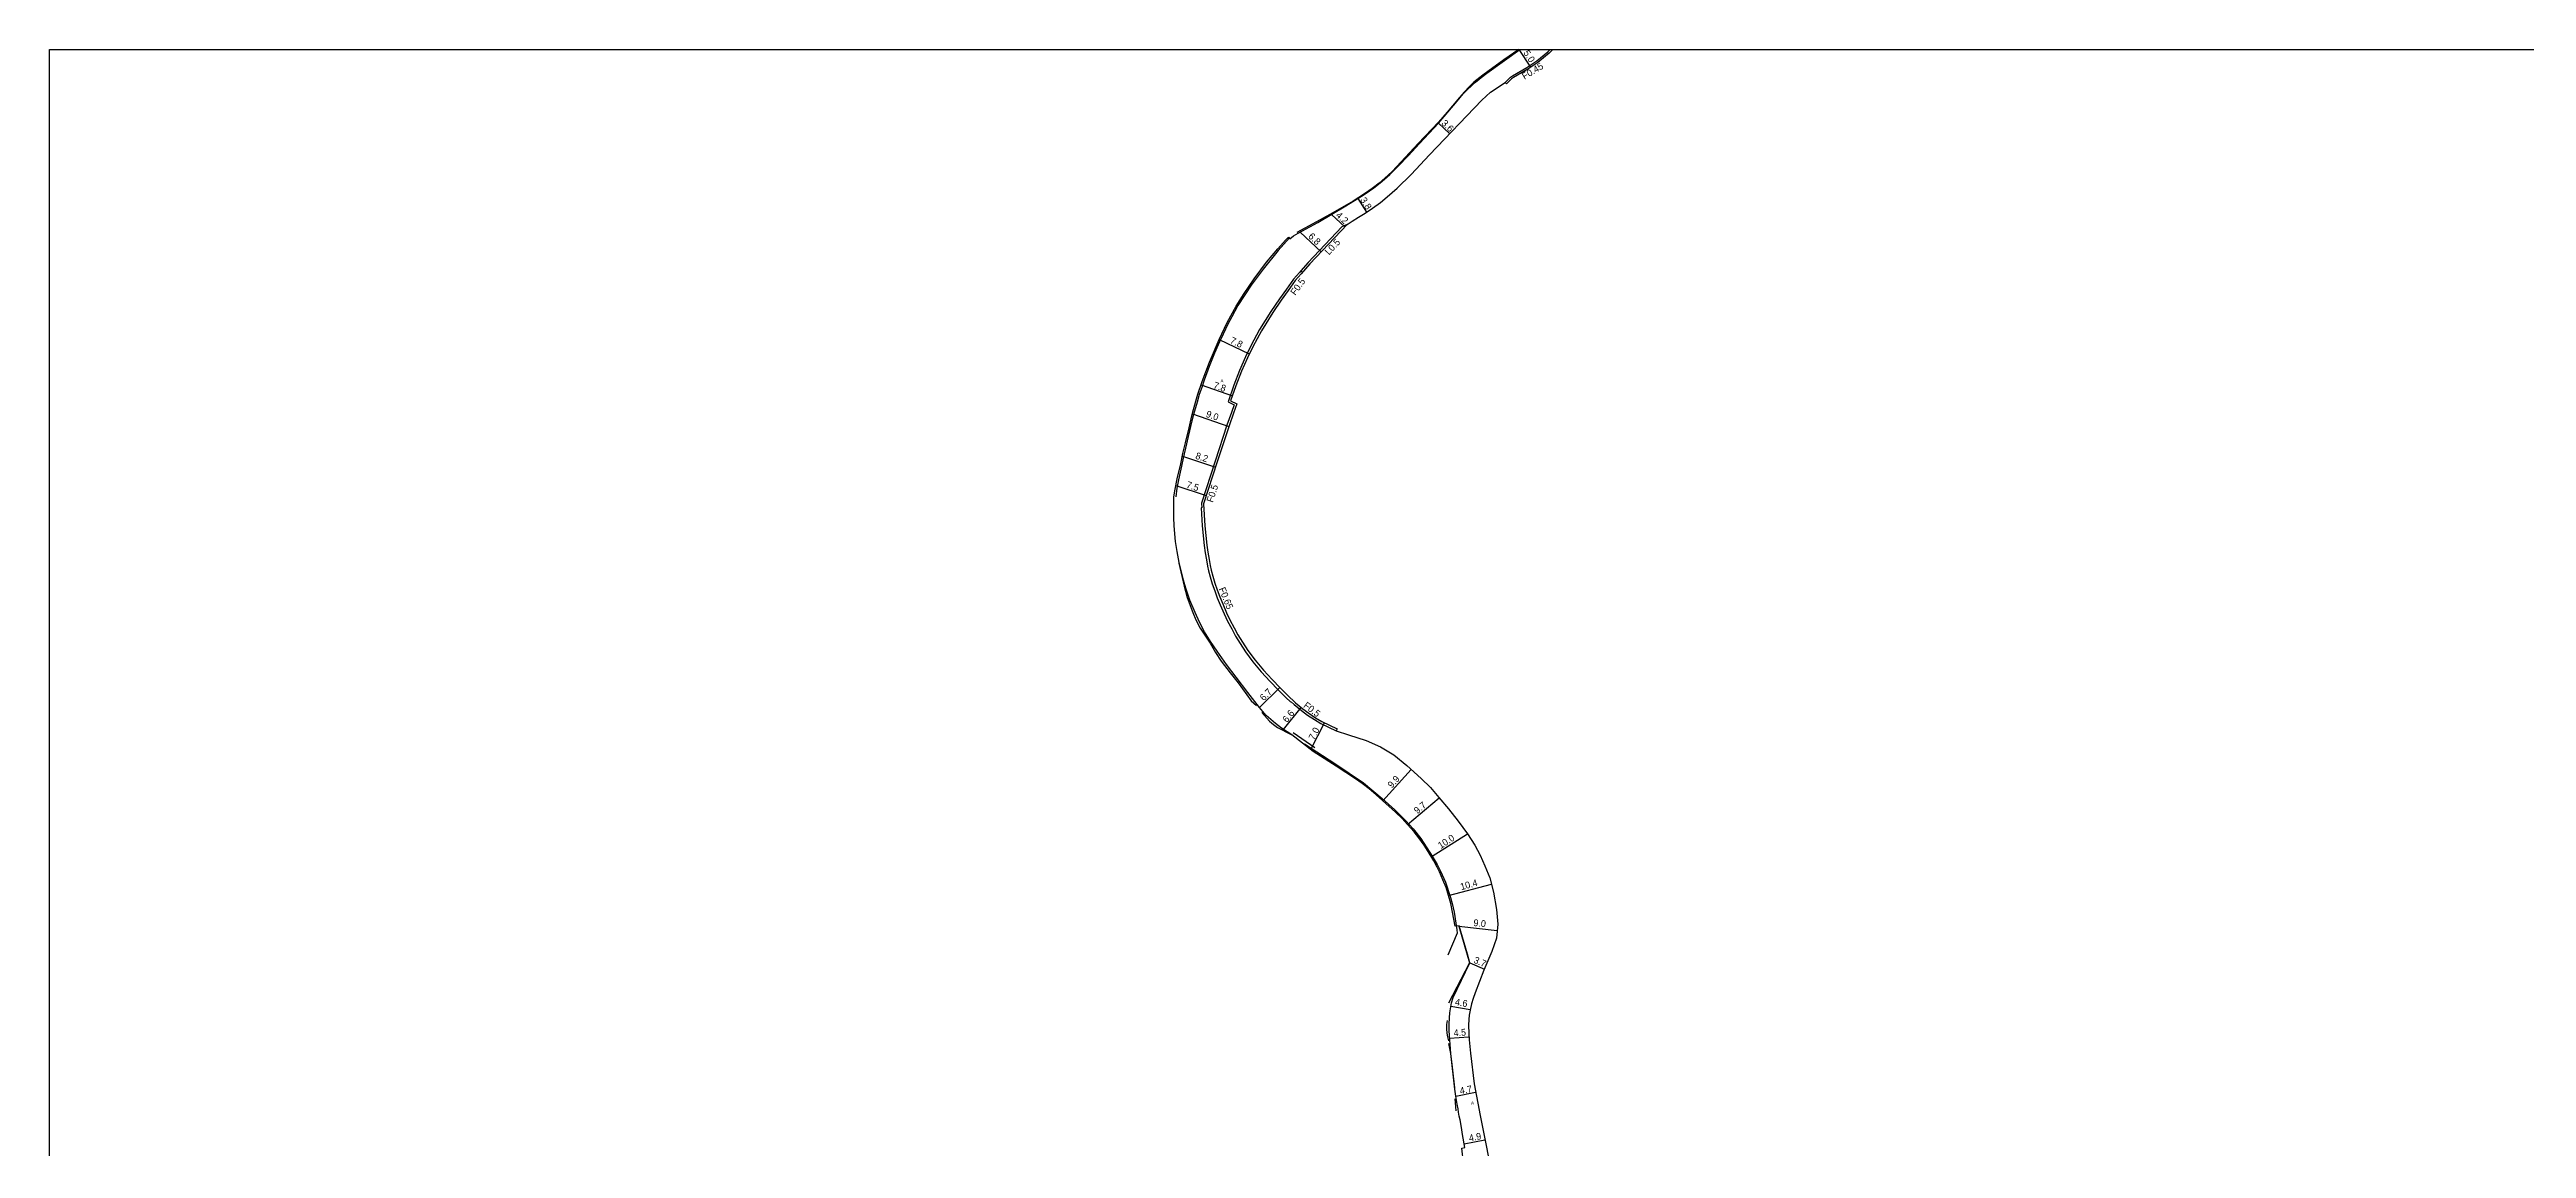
# Model space of a CAD drawing. Header units: metres. Extents: x -24000 to -21600, y -108000 to -105000.
# Drawn here: x -24000 to -23420, y -105257 to -105000 of the extents above; entities that cross this region are included whole.
import ezdxf

# ---------------------------------------------------------------- set-up
doc = ezdxf.new("R2010")
doc.units = ezdxf.units.M
doc.header["$LTSCALE"] = 2.5
for name, color, linetype in [('側溝・桝', 7, 'Continuous'), ('図郭', 7, 'Continuous'), ('幅員', 7, 'Continuous'), ('歩道・分離帯・安全施設', 7, 'Continuous'), ('舗装', 7, 'Continuous'), ('道路', 7, 'Continuous')]:
    doc.layers.add(name, color=color, linetype=linetype)
doc.styles.get("Standard").update_dxf_attribs({"font": ''})
doc.styles.add('YOKO_DECO', font='')
doc.styles.get('Standard').set_extended_font_data('@MS PGothic')
doc.styles.get('YOKO_DECO').set_extended_font_data('MS PGothic')

msp = doc.modelspace()

# ---------------------------------------------------------------- linework, layer by layer
at = {"layer": '側溝・桝'}
for points in [[(-23659.26, -105007.74), (-23658.03, -105006.49), (-23657.55, -105006.18), (-23654.19, -105004.19), (-23651.84, -105002.66), (-23649.25, -105000.53), (-23648.74, -105000)], [(-23696.25, -105040.94), (-23697.49, -105041.54), (-23705.33, -105049.85), (-23707.09, -105051.86)], [(-23706.72, -105052.18), (-23707.09, -105051.86), (-23707.39, -105052.19), (-23708.77, -105053.8), (-23710.46, -105056.15), (-23712.08, -105058.41), (-23714.08, -105061.32), (-23716.73, -105065.59), (-23718.8, -105069.38), (-23720.05, -105071.99), (-23721.43, -105075.17), (-23722.78, -105078.6), (-23724.13, -105082.53), (-23722.68, -105083.22), (-23723.34, -105084.99), (-23724.37, -105087.99), (-23727.13, -105096.43), (-23730.34, -105106.22), (-23730.28, -105107.33), (-23730.4, -105107.34), (-23730.19, -105111.58), (-23729.71, -105116.13), (-23729.49, -105117.83), (-23729.2, -105119.53), (-23728.95, -105120.95), (-23728.69, -105122.09), (-23728.33, -105123.48), (-23727.83, -105125.15), (-23727.25, -105126.76), (-23726.64, -105128.37), (-23725.95, -105130.03), (-23725.03, -105132.15), (-23724.25, -105133.86), (-23723.27, -105135.69), (-23722.36, -105137.36), (-23721.3, -105139.11), (-23720, -105141.07), (-23718.29, -105143.39), (-23716.34, -105145.77), (-23714.27, -105147.99), (-23712.37, -105149.95), (-23710.65, -105151.68), (-23709.41, -105152.83), (-23709.32, -105152.75), (-23708.64, -105153.38), (-23706.94, -105154.77), (-23705.5, -105155.85), (-23703.89, -105156.92), (-23702.39, -105157.8), (-23700.61, -105158.72), (-23698.81, -105159.52)]]:
    msp.add_lwpolyline(points, dxfattribs=at)
at = {"layer": '図郭'}
msp.add_lwpolyline([(-24000, -105000), (-23200, -105000), (-23200, -105600), (-24000, -105600)], close=True, dxfattribs=at)
at = {"layer": '幅員'}
for points in [[(-23656.07, -105000), (-23653.35, -105004.17)], [(-23674.88, -105017.23), (-23672.24, -105019.75)], [(-23699.88, -105038.62), (-23696.8, -105041.53)], [(-23693.72, -105034.88), (-23691.71, -105038.12)], [(-23707.28, -105042.74), (-23702.34, -105047.4)], [(-23726.21, -105067.88), (-23719.16, -105071.26)], [(-23730.45, -105078.55), (-23723.11, -105081.07)], [(-23732.45, -105085.34), (-23723.92, -105088.26)], [(-23734.81, -105095.22), (-23727.03, -105097.77)], [(-23736.32, -105102.09), (-23729.21, -105104.42)], [(-23716.76, -105154.1), (-23712.04, -105149.38)], [(-23711.15, -105159.21), (-23706.97, -105154.08)], [(-23704.75, -105163.92), (-23701.52, -105157.68)], [(-23687.91, -105175.95), (-23681.25, -105168.59)], [(-23682.12, -105181.47), (-23674.7, -105175.27)], [(-23676.31, -105188.87), (-23668.08, -105183.67)], [(-23672.49, -105198.14), (-23662.49, -105195.42)], [(-23670.08, -105205.3), (-23661.12, -105206.3)], [(-23667.54, -105213.87), (-23664.12, -105215.35)], [(-23671.94, -105223.99), (-23667.43, -105224.77)], [(-23672.25, -105231.54), (-23667.74, -105231.24)], [(-23670.79, -105245.07), (-23666.16, -105244.15)], [(-23668.86, -105256.25), (-23664, -105255.33)]]:
    msp.add_lwpolyline(points, dxfattribs=at)
at = {"layer": '歩道・分離帯・安全施設'}
for points in [[(-23656.07, -105000), (-23659.53, -105002.38), (-23663, -105004.95), (-23664.46, -105006.01), (-23666.6, -105007.68), (-23667.76, -105008.85), (-23668.78, -105009.87), (-23669.94, -105011.2), (-23672.85, -105014.68), (-23674.87, -105016.98), (-23679.62, -105021.97), (-23685.71, -105028.54), (-23687.39, -105030.13), (-23688.77, -105031.3), (-23690.39, -105032.54), (-23691.91, -105033.62), (-23694.87, -105035.49), (-23700.29, -105038.64), (-23704.28, -105040.79), (-23708.06, -105042.82)], [(-23709.73, -105044.12), (-23712.36, -105047.1), (-23715.88, -105051.47), (-23718.68, -105055.18), (-23720.2, -105057.46), (-23721.8, -105059.97), (-23723.25, -105062.56), (-23724.14, -105064.3), (-23725.28, -105066.68), (-23726.11, -105068.49), (-23727.27, -105071.07), (-23728.55, -105074.24), (-23729.72, -105077.42), (-23730.29, -105079.11), (-23730.86, -105080.78), (-23731.38, -105082.58), (-23732.18, -105085.47), (-23732.58, -105086.95), (-23733.45, -105090.6), (-23733.82, -105092.34), (-23734.62, -105095.7), (-23735.05, -105097.6), (-23735.49, -105099.66), (-23735.82, -105101.16), (-23736.09, -105102.69), (-23736.36, -105104.79)], [(-23735.61, -105120.29), (-23734.43, -105125.67), (-23733.67, -105128.33), (-23732.38, -105131.87), (-23731.63, -105133.58), (-23730.64, -105135.48), (-23728.34, -105139), (-23727.09, -105141.24), (-23725.74, -105143.2), (-23723.65, -105145.98), (-23721.74, -105148.32), (-23718.7, -105152.51), (-23717.46, -105153.59)], [(-23716.21, -105155.29), (-23714.39, -105157.28), (-23713.49, -105158.06), (-23712.51, -105158.8), (-23709.31, -105160.42)], [(-23708.85, -105159.97), (-23706.84, -105161.38), (-23703.77, -105163.45)], [(-23706.22, -105162.6), (-23699.15, -105167.22), (-23692.44, -105171.75), (-23688.08, -105175.37), (-23685.11, -105178.06), (-23682.53, -105180.62), (-23680.79, -105182.52), (-23678.99, -105184.77), (-23676.31, -105188.87), (-23675.14, -105190.87), (-23674.38, -105192.42), (-23673.25, -105195), (-23672.04, -105198.56), (-23671.65, -105199.98), (-23671.21, -105202.04), (-23670.6, -105206.16), (-23670.52, -105206.95), (-23672.65, -105212.05)], [(-23670.08, -105205.3), (-23667.64, -105213.86)], [(-23667.67, -105214.05), (-23672.51, -105223.36)], [(-23672.85, -105227.41), (-23672.96, -105228.28), (-23672.97, -105229.34), (-23672.91, -105230.37), (-23672.74, -105231.24), (-23672.49, -105232.17)], [(-23672.52, -105232.73), (-23672.07, -105235.13), (-23671.69, -105238.33), (-23671.13, -105243.16)], [(-23671.05, -105245.76), (-23670.78, -105248.55)]]:
    msp.add_lwpolyline(points, dxfattribs=at)
at = {"layer": '道路'}
for points in [[(-23668.71, -105257.16), (-23669.22, -105254.08), (-23669.5, -105252.45), (-23669.82, -105250.68), (-23669.99, -105249.78), (-23670.16, -105248.88), (-23670.29, -105248.06), (-23670.47, -105246.99), (-23670.79, -105245.07), (-23671.04, -105243.43), (-23672.01, -105235.11), (-23672.37, -105229.77), (-23672.38, -105228.26), (-23672.3, -105226.72), (-23672.19, -105225.58), (-23671.83, -105223.27), (-23671.44, -105222), (-23667.54, -105213.87), (-23668.07, -105211.84), (-23670.06, -105205.24), (-23670.98, -105205.32), (-23671.57, -105202), (-23671.94, -105200.01), (-23672.49, -105198.14), (-23673.08, -105196.26), (-23673.82, -105194.45), (-23674.62, -105192.57), (-23675.15, -105191.47), (-23675.95, -105190.02), (-23677.28, -105187.78), (-23678.22, -105186.34), (-23679.48, -105184.61), (-23680.59, -105183.17), (-23682.12, -105181.47), (-23683.37, -105180.1), (-23684.93, -105178.61), (-23689.48, -105174.55), (-23691.1, -105173.16), (-23692.73, -105171.89), (-23694.25, -105170.78), (-23698.81, -105167.81), (-23704.19, -105164.35), (-23709.19, -105160.48), (-23711.61, -105158.92), (-23713, -105157.86), (-23715.21, -105155.93), (-23716.02, -105155.05), (-23716.76, -105154.1), (-23719.51, -105150.58), (-23722.24, -105146.96), (-23724.47, -105144.01), (-23726.68, -105140.92), (-23728.2, -105138.63), (-23729.61, -105136.37), (-23730.8, -105134.1), (-23731.86, -105131.86), (-23733.05, -105128.95), (-23733.99, -105126.16), (-23734.52, -105124.28), (-23735.1, -105122.03), (-23735.57, -105120.13), (-23736.06, -105117.58), (-23736.42, -105115.21), (-23736.76, -105111.58), (-23736.78, -105109.61), (-23736.79, -105104.74), (-23736.48, -105102.95), (-23736.03, -105100.56), (-23735.21, -105097), (-23734.67, -105094.59), (-23734.1, -105092.08), (-23733.22, -105088.57), (-23732.72, -105086.46), (-23732.33, -105084.86), (-23731.18, -105080.73), (-23730.17, -105077.74), (-23728.46, -105073.22), (-23726.21, -105067.88), (-23724.32, -105063.89), (-23722.22, -105060.1), (-23720.35, -105057.13), (-23718.04, -105053.72), (-23715.11, -105049.81), (-23712.5, -105046.66), (-23710.69, -105044.65), (-23709.99, -105043.94), (-23709.67, -105044.33), (-23708.78, -105043.6), (-23707.72, -105042.97), (-23703.07, -105040.52), (-23696.52, -105036.62), (-23692.47, -105034.1), (-23690.98, -105033.12), (-23690.1, -105032.5), (-23689.28, -105031.85), (-23688.51, -105031.21), (-23687.51, -105030.33), (-23686.29, -105029.26), (-23685.23, -105028.27), (-23684.31, -105027.34), (-23681.94, -105024.88), (-23679.32, -105021.98), (-23674.88, -105017.23), (-23670.52, -105012.07), (-23669.11, -105010.41), (-23668.18, -105009.43), (-23667.09, -105008.43), (-23666.41, -105007.81), (-23665.84, -105007.3), (-23664.88, -105006.56), (-23663.57, -105005.53), (-23655.83, -105000)], [(-23648.13, -105000), (-23648.94, -105000.85), (-23651.58, -105003.02), (-23653.96, -105004.57), (-23657.31, -105006.56), (-23657.75, -105006.84), (-23658.94, -105008.05), (-23659.26, -105007.74)], [(-23696.25, -105040.94), (-23695.08, -105040.23), (-23693.55, -105039.27), (-23692, -105038.3), (-23690.3, -105037.13), (-23688.47, -105035.85), (-23686.86, -105034.51), (-23684.55, -105032.45), (-23681.22, -105029.3), (-23676.95, -105024.7), (-23664.7, -105011.84), (-23662.72, -105009.99), (-23659.26, -105007.74)], [(-23696.25, -105040.94), (-23704.96, -105050.18), (-23707.02, -105052.52), (-23708.39, -105054.11), (-23710.06, -105056.43), (-23711.68, -105058.69), (-23713.67, -105061.59), (-23716.31, -105065.84), (-23718.36, -105069.6), (-23719.6, -105072.19), (-23720.97, -105075.36), (-23722.32, -105078.77), (-23723.52, -105082.26), (-23722.04, -105082.95), (-23722.86, -105085.16), (-23723.88, -105088.15), (-23726.64, -105096.59), (-23729.85, -105106.38), (-23729.56, -105111.53), (-23729.08, -105116.06), (-23728.86, -105117.73), (-23728.58, -105119.42), (-23728.33, -105120.83), (-23728.08, -105121.94), (-23727.72, -105123.3), (-23727.22, -105124.95), (-23726.66, -105126.55), (-23726.05, -105128.14), (-23725.37, -105129.78), (-23724.45, -105131.89), (-23723.68, -105133.58), (-23722.72, -105135.39), (-23721.81, -105137.04), (-23720.76, -105138.77), (-23719.48, -105140.71), (-23717.79, -105143.01), (-23715.86, -105145.35), (-23713.81, -105147.55), (-23711.92, -105149.51), (-23710.2, -105151.22), (-23708.31, -105152.99), (-23706.62, -105154.37), (-23705.21, -105155.43), (-23703.62, -105156.49), (-23702.14, -105157.36), (-23700.39, -105158.26), (-23698.61, -105159.05), (-23698.81, -105159.52), (-23695.94, -105160.46), (-23691.83, -105161.83), (-23688.41, -105163.31), (-23685.33, -105165.2), (-23682.27, -105167.67), (-23678.91, -105170.71), (-23676.75, -105172.82), (-23674.8, -105175.15), (-23672.55, -105177.85), (-23670.23, -105180.67), (-23668.08, -105183.67), (-23666.37, -105186.34), (-23665.13, -105188.69), (-23663.99, -105191.13), (-23662.88, -105194.01), (-23661.97, -105197.34), (-23661.28, -105201.41), (-23660.96, -105204.83), (-23661.31, -105208.07), (-23662.35, -105211.26), (-23664.24, -105215.63), (-23666.26, -105220.87), (-23666.76, -105222.2), (-23667.14, -105223.5), (-23667.46, -105224.96), (-23667.67, -105226.14), (-23667.77, -105227.18), (-23667.86, -105228.44), (-23667.79, -105230.42), (-23667.69, -105231.9), (-23667.39, -105235), (-23666.54, -105242.23), (-23665.07, -105249.63), (-23663.74, -105256.68), (-23662.88, -105261.1)], [(-23681.5, -105329.61), (-23679.48, -105324.13), (-23681.2, -105323.4), (-23677.46, -105314.6), (-23676.44, -105312.16), (-23675.71, -105310.38), (-23675.2, -105309), (-23674.64, -105307.13), (-23674.2, -105305.39), (-23673.66, -105303.02), (-23671.73, -105293.95), (-23669.71, -105284.69), (-23668.81, -105280.71), (-23668.42, -105278.55), (-23668.23, -105276.87), (-23668.12, -105275.18), (-23668.05, -105272.99), (-23668.06, -105271.09), (-23668.2, -105268.44), (-23668.64, -105264.14), (-23669.42, -105257.29), (-23668.71, -105257.16)]]:
    msp.add_lwpolyline(points, dxfattribs=at)

# ---------------------------------------------------------------- texts
at = {"layer": '側溝・桝'}
for s, rotation, p in [('F0.45', 31, (-23654.73, -105007.09)), ('L0.5', 47, (-23700.5, -105048.23)), ('F0.5', 54, (-23708.38, -105057.7)), ('F0.5', 72, (-23727.69, -105106.18)), ('F0.65', 292, (-23726.33, -105126.3)), ('F0.5', 323, (-23706.63, -105153.92))]:
    msp.add_text(s, height=1.6, rotation=rotation, dxfattribs=at).set_placement(p)
at = {"layer": '幅員'}
for s, rotation, p in [('5.0', 303, (-23655.08, -105000.8)), ('3.6', 316, (-23674.32, -105017.43)), ('4.2', 317, (-23699.03, -105039.02)), ('3.8', 302, (-23693.28, -105035.23)), ('6.8', 317, (-23705.49, -105043.94)), ('7.8', 334, (-23723.8, -105068.66)), ('7.8', 341, (-23727.7, -105079.28)), ('9.0', 341, (-23729.43, -105086)), ('8.2', 342, (-23731.89, -105095.79)), ('7.5', 342, (-23734.03, -105102.58)), ('6.7', 45, (-23715.74, -105152.66)), ('6.6', 51, (-23710.31, -105157.75)), ('7.0', 63, (-23703.93, -105161.86)), ('9.9', 48, (-23685.75, -105173.08)), ('9.7', 40, (-23679.79, -105179.1)), ('10.0', 33, (-23674.34, -105187.25)), ('10.4', 15, (-23669.52, -105196.87)), ('9.0', 354, (-23666.75, -105205.24)), ('3.7', 337, (-23666.78, -105213.81)), ('4.6', 350, (-23671.09, -105223.76)), ('4.5', 4, (-23671.28, -105231.1)), ('4.7', 11, (-23669.73, -105244.68)), ('4.9', 11, (-23667.59, -105255.73))]:
    msp.add_text(s, height=1.6, rotation=rotation, dxfattribs=at).set_placement(p)
at = {"layer": '舗装', "style": 'YOKO_DECO'}
for p in [(-23725.89, -105077.96, 183.44), (-23667.25, -105247.06, 188.33)]:
    msp.add_text('A', height=0.75, dxfattribs=at).set_placement(p)

doc.saveas('drawing.dxf')
